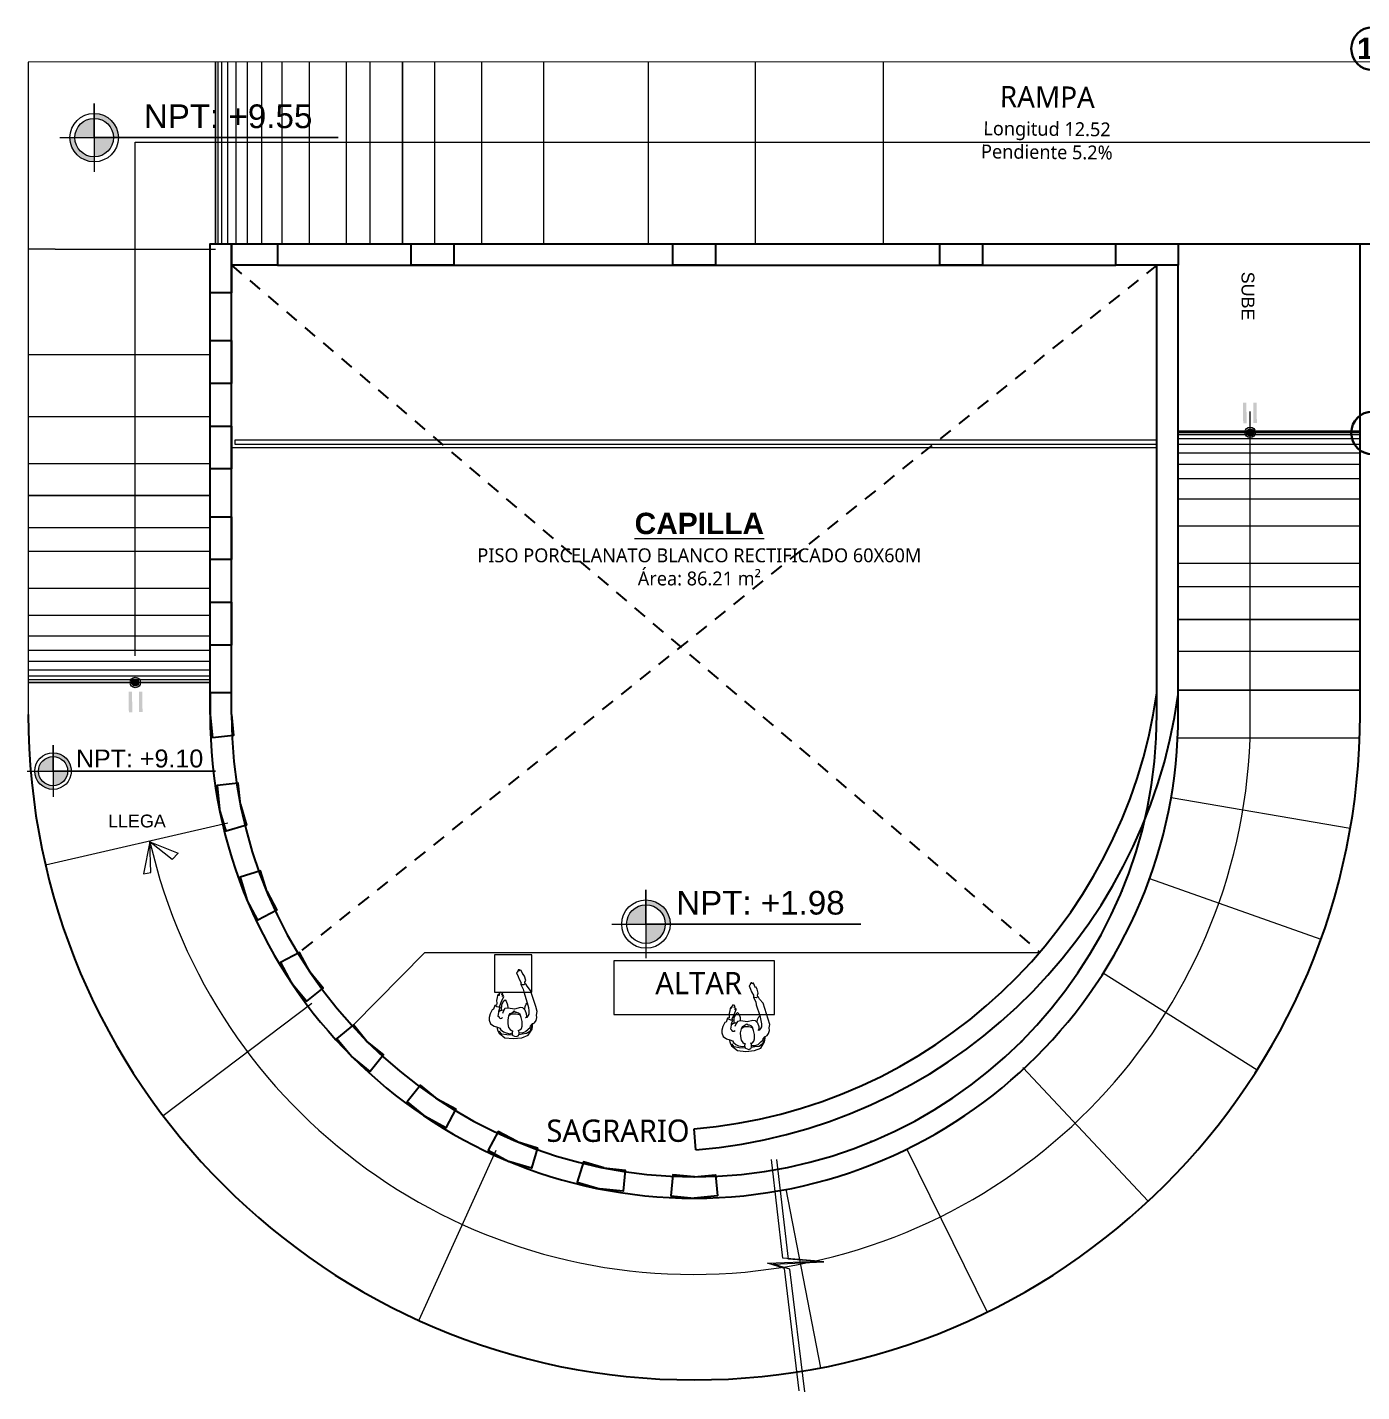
# Model space of a CAD drawing. Header units: metres. Extents: x 27 to 147, y -173 to 8.
# Drawn here: x 102.86 to 115.34, y -17.6 to -4.83 of the extents above; entities that cross this region are included whole.
import ezdxf
from ezdxf.enums import TextEntityAlignment as Align

# ---------------------------------------------------------------- set-up
doc = ezdxf.new("R2010")
doc.units = ezdxf.units.M
doc.linetypes.add('DASHED2', pattern=[0.375, 0.25, -0.125])
doc.linetypes.add('HIDDEN2', pattern=[0.1875, 0.125, -0.0625])
for name, color, linetype, lineweight in [('Equipamiento SR', 23, 'Continuous', 0), ('flechas', 180, 'Continuous', 15), ('GRAFO 3', 22, 'Continuous', 30), ('GRAFO00', 7, 'Continuous', 0), ('GRAFO01', 7, 'Continuous', 0), ('letras sr', 7, 'Continuous', 5), ('linea 001', 252, 'Continuous', 0), ('Lineas Referencia', 73, 'Continuous', 13), ('Proyeccciones', 1, 'DASHED2', 18), ('TEXTO 100', 7, 'Continuous', 20)]:
    doc.layers.add(name, color=color, linetype=linetype, lineweight=lineweight)
doc.layers.add('Structural - Combined_Pen_No__161', color=7, linetype='Continuous', lineweight=13, true_color=0x6a6a6a)
doc.styles.add('Generales', font='trebuc.ttf', dxfattribs={"height": 0.1})
doc.styles.add('GENERATED_STYLE_1', font='arialbd.ttf')
doc.styles.add('GENERATED_STYLE_2', font='arial.ttf')
doc.styles.add('JOS', font='arial.ttf', dxfattribs={"height": 1})
doc.styles.add('Santa Rosa 1 50', font='trebuc.ttf')

# ---------------------------------------------------------------- blocks, each defined once
blk = doc.blocks.new('A$C0C99268F')
at = {"color": 0, "linetype": 'ByBlock'}
for points in [[(0.1185099994606844, 0.3864570001239702), (0.08595199946057619, 0.3799510001239703), (0.05730099946072187, 0.3669390001239705), (0.01172099946052185, 0.3148910001239695), (-5.393303581513464e-10, 0.2381200001239705), (0.00260399946068901, 0.1561440001239696), (0.02344099946071765, 0.0949880001239709), (0.07944099946075767, 0.05725300012397305), (0.1328359994606672, 0.0468430001239728)], [(0.201857999460799, 0.3292040001239709), (0.1927419994606225, 0.3357100001239708), (0.1914399994607265, 0.3487220001239706), (0.2044629994607021, 0.3565290001239703), (0.2148809994607745, 0.3669390001239705), (0.2344159994606798, 0.3617340001239722), (0.2513459994606819, 0.3591310001239734), (0.2643689994606575, 0.3578300001239718), (0.2982289994606617, 0.3435170001239705), (0.3112519994606373, 0.3474210001239726), (0.3516239994607986, 0.3279030001239729), (0.397204999460655, 0.3057820001239708), (0.4037169994608121, 0.3070830001239724), (0.397204999460655, 0.3187940001239706), (0.4128329994607611, 0.3109870001239727), (0.4193439994605797, 0.3135890001239705), (0.4154369994605531, 0.322698000123971), (0.4323679994606664, 0.3161920001239711), (0.4362739994608091, 0.322698000123971), (0.4336699994605624, 0.3292040001239709), (0.4388789994607123, 0.3305050001239724), (0.4375769994605889, 0.3396130001239701), (0.4076239994608386, 0.3513240001239719), (0.4219489994607102, 0.3500230001239704), (0.4180419994606837, 0.3565290001239703), (0.4089259994607346, 0.3630350001239702), (0.3906939994606091, 0.3669390001239705), (0.3633449994606508, 0.374746000123972), (0.339902999460719, 0.374746000123972), (0.3216709994605935, 0.3773480001239715), (0.3177639994607944, 0.3916610001239711), (0.2839039994605628, 0.4072760001239715), (0.2786949994606402, 0.4202880001239713), (0.2435319994608562, 0.4398060001239728), (0.209671999460852, 0.451517000123971), (0.1836259994606735, 0.4528180001239726), (0.1497659994606693, 0.4424080001239723), (0.1263239994607375, 0.4098780001239728), (0.1146029994606579, 0.3799510001239703), (0.1041849994605855, 0.3578300001239718), (0.08855699946070672, 0.3487220001239706), (0.06771999946067808, 0.3266010001239703), (0.05599899946082587, 0.3018790001239715), (0.04688299946064944, 0.2654450001239717), (0.05078999946067597, 0.2498310001239723)], [(0.2995319994606689, 0.3474210001239726), (0.2995319994606689, 0.3604330001239724), (0.3047409994608188, 0.374746000123972), (0.3099499994607413, 0.3851550001239712)], [(0.03125499946054333, 0.2472280001239735), (0.03646399946069323, 0.2966740001239714), (0.04818499946077281, 0.3422160001239707), (0.07683599946062714, 0.3643360001239717)], [(0.05209199946079934, 0.1782650001239716), (0.0494879994605526, 0.1483370001239717), (0.05860399946072903, 0.1197110001239707), (0.08074299946065366, 0.09238500012397033), (0.0963709994605324, 0.07416900012396965), (0.108091999460612, 0.07026500012397285), (0.1276259994606335, 0.0507470001239696), (0.1367429994606937, 0.0299280001239719), (0.1562769994607152, 0.01561500012397232), (0.1836259994606735, 0.006506000123971845), (0.2070669994607215, 0.007807000123969843), (0.2396249994608297, 1.239701674649041e-10), (0.2891129994607127, 0.01171100012397197), (0.4414839994606155, 0.05204800012397115), (0.4818549994606656, 0.0819760001239711), (0.5000879994606748, 0.09108400012397233), (0.5065989994607207, 0.09889100012397023), (0.5196219994606963, 0.1001930001239728), (0.5365529994605822, 0.09238500012397033), (0.5769239994608597, 0.1001930001239728), (0.597760999460661, 0.1119030001239736), (0.5899469994608353, 0.1145060001239724), (0.6329239994606723, 0.1301200001239717), (0.6342259994607957, 0.1353250001239701), (0.6290169994606458, 0.1379270001239714), (0.6381329994608222, 0.1457350001239703), (0.6381329994608222, 0.1561440001239696), (0.627713999460866, 0.1561440001239696), (0.627713999460866, 0.163951000123971), (0.6185979994606896, 0.163951000123971), (0.6120869994606437, 0.1730600001239697), (0.5782269994606395, 0.1613490001239715), (0.5521799994605772, 0.1535420001239718), (0.515715999460781, 0.1353250001239701), (0.5105059994607473, 0.1379270001239714), (0.5000879994606748, 0.1392290001239704), (0.4571109994606104, 0.1197110001239707), (0.4310649994606592, 0.1158070001239704), (0.3281829994607506, 0.088482000123971), (0.2812989994606596, 0.08067500012396955), (0.2500439994607859, 0.07677100012397275), (0.2213929994607042, 0.07937300012397053), (0.2057649994608255, 0.08978300012397078), (0.1914399994607265, 0.1014940001239708), (0.1875329994607, 0.1119030001239736), (0.1992539994605522, 0.1001930001239728), (0.2239979994608348, 0.1001930001239728), (0.257857999460839, 0.1119030001239736), (0.2812989994606596, 0.1327230001239705), (0.2852059994606861, 0.1548430001239716), (0.2747879994606137, 0.2107950001239711), (0.2865089994606933, 0.269349000123972), (0.2839039994605628, 0.3005770001239725), (0.2643689994606575, 0.3148910001239695), (0.2383229994607063, 0.3266010001239703)], [(0.2200909994608082, 0.2641440001239701), (0.2279039994607501, 0.2485290001239715), (0.2318109994607767, 0.2316140001239706), (0.2305089994606533, 0.217301000123971), (0.2305089994606533, 0.1990840001239729), (0.2266019994606268, 0.1834690001239707), (0.2213929994607042, 0.1665540001239716), (0.210973999460748, 0.1626500001239695)], [(0.2708809994608146, 0.3148910001239695), (0.2643689994606575, 0.344818000123972), (0.2552529994607085, 0.3578300001239718)], [(0.26957799946058, 0.3331070001239702), (0.3229729994607169, 0.3279030001239729), (0.3568329994607211, 0.3070830001239724), (0.3659499994607813, 0.2940710001239726), (0.3542289994607017, 0.2849630001239696), (0.3177639994607944, 0.2745530001239729), (0.290414999460836, 0.2732520001239713)], [(0.1133009994607619, 0.05725300012397305), (0.0833479994607842, 0.06766300012396975), (0.05860399946072903, 0.07937300012397053), (0.04037099946071976, 0.110602000123972), (0.03646399946069323, 0.1509390001239712), (0.03255799946077786, 0.1808670001239712)], [(0.5052969994608247, 0.1014940001239708), (0.4961809994608757, 0.110602000123972), (0.4974829994607717, 0.1288190001239702), (0.5026919994606942, 0.1327230001239705)], [(0.2708809994608146, 0.1158070001239704), (0.2930199994607392, 0.110602000123972), (0.3151589994606638, 0.09889100012397023), (0.3229729994607169, 0.09238500012397033)]]:
    blk.add_lwpolyline(points, dxfattribs=at)
blk.add_lwpolyline([(0.257857999460839, 0.2146980001239704), (0.2513459994606819, 0.2212040001239703), (0.2435319994608562, 0.2290110001239718), (0.2383229994607063, 0.239421000123972), (0.2318109994607767, 0.2602400001239715), (0.2135789994606512, 0.269349000123972), (0.1745099994607244, 0.2797580001239712), (0.1406499994607202, 0.2797580001239712), (0.1054869994607088, 0.2758550001239719), (0.08464999946068019, 0.2615410001239695), (0.07553399946073114, 0.2498310001239723), (0.07292899946060061, 0.239421000123972), (0.06902199946080145, 0.2420230001239716), (0.05339499946057913, 0.245927000123972), (0.04167399946072692, 0.2446260001239704), (0.02995299946064733, 0.239421000123972), (0.02213899946082165, 0.2238070001239709), (0.01692999946067175, 0.2081920001239705), (0.02344099946071765, 0.1886740001239726), (0.03646399946069323, 0.1808670001239712), (0.0546969994607025, 0.1795660001239696), (0.06771999946067808, 0.1808670001239712), (0.07292899946060061, 0.1886740001239726), (0.07683599946062714, 0.1717590001239717), (0.09116199946060988, 0.1561440001239696), (0.1119989994608659, 0.1483370001239717), (0.1536729994606958, 0.1470360001239719), (0.1914399994607265, 0.1535420001239718), (0.2226949994606002, 0.1613490001239715), (0.2357179994608032, 0.1756620001239728), (0.2422299994605055, 0.1912770001239714), (0.2435319994608562, 0.2042890001239712), (0.2513459994606819, 0.2081920001239705)], close=True, dxfattribs=at)
blk = doc.blocks.new('A$C7148350E')
at = {"rotation": 270}
blk.add_blockref('A$C0C99268F', (-2.110936936361441e-08, 0.6381329871979995), dxfattribs=at)

msp = doc.modelspace()

# ---------------------------------------------------------------- hatches: boundary and pattern name
at = {"layer": 'Equipamiento SR'}
for points in [[(114.3098805954877, -8.652135236396923, 1), (114.2933994952187, -8.58698761070081, 1)], [(103.8640321183417, -10.92721566508032, 1), (103.8805132186108, -10.99236329077632, 1)]]:
    msp.add_hatch(color=256, dxfattribs=at).paths.add_polyline_path(points)
at = {"layer": 'GRAFO00'}
h = msp.add_hatch(color=256, dxfattribs=at)
h.paths.add_polyline_path([(114.3614138618611, -8.340889567757465), (114.3294153074051, -8.341193706623919), (114.3312401480647, -8.533185034801015), (114.36323870251, -8.532880894443672)])
h.paths.add_polyline_path([(114.2654181985021, -8.341801985846239), (114.2334196440663, -8.342106127693448), (114.2352444847269, -8.53409745587009), (114.2672430391617, -8.533793314023221)])
for points in [[(114.334207785265, -8.611296903368604, 1), (114.2690723046814, -8.627825940693235, 1)], [(103.8397049285645, -10.96805399810852, 1), (103.904840409148, -10.95152496078389, 1)]]:
    msp.add_hatch(color=256, dxfattribs=at).paths.add_polyline_path(points)
h = msp.add_hatch(color=256, dxfattribs=at)
h.paths.add_polyline_path([(103.8124988519685, -11.23846133371966), (103.8444974064244, -11.23815719485321), (103.8426725657647, -11.04616586667623), (103.8106740113195, -11.04647000703346)])
h.paths.add_polyline_path([(103.9084945153274, -11.237548915631), (103.9404930697632, -11.23724477378379), (103.9386682291025, -11.04525344560715), (103.9066696746677, -11.04555758745391)])
at = {"layer": 'TEXTO 100', "ltscale": 1.3}
h = msp.add_hatch(color=7, dxfattribs=at)
edge = h.paths.add_edge_path()
edge.add_line((103.6686674614178, -5.861561653387788), (103.4880241216888, -5.861561650536352))
edge.add_line((103.4880241216888, -5.861561650536352), (103.4880241216888, -6.042204989908591))
edge.add_arc((103.4880241232933, -5.861561650536352), 0.1806433393724134, 269.9999994913017, 359.9999990956475)
edge = h.paths.add_edge_path()
edge.add_arc((103.4880241229366, -5.861561653387788), 0.1806433422236752, 90.00000039565423, 180)
edge.add_line((103.3073807819607, -5.861561653387788), (103.4880241216896, -5.861561650536352))
edge.add_line((103.4880241216888, -5.861561650536352), (103.4880241216888, -5.680918311164113))
edge = h.paths.add_edge_path()
edge.add_line((103.4880241216888, -5.634824614043488), (103.4880241216888, -5.680918311164113))
edge.add_arc((103.4880241204419, -5.861561653387788), 0.1806433422236752, 0, 89.99999960434582, ccw=False)
edge.add_line((103.6686674614178, -5.861561653387788), (103.7147611613898, -5.861561650536352))
edge.add_arc((103.4880241232933, -5.861561650536352), 0.2267370380968789, -1.272221872585407e-14, 90.00000040528428)
for color, points in [(7, [(103.3073807818882, -5.861561650536352), (103.2612870819269, -5.861561650536352, 0.4142135623730951), (103.4880241216888, -6.088298690298281), (103.4880241216888, -6.042204990336849, -0.4142135623730951)]), (256, [(102.9669169223841, -11.78949708932123), (102.9320700852135, -11.78949708932123, 0.4163528812831421), (103.1047343462487, -11.96090572589452), (103.1047343462487, -11.92605772373128, -0.4168992925091289)])]:
    msp.add_hatch(color=color, dxfattribs=at).paths.add_polyline_path(points)
h = msp.add_hatch(color=256, dxfattribs=at)
edge = h.paths.add_edge_path()
edge.add_line((103.2400496521084, -11.78949709147702), (103.103483287273, -11.78949708932123))
edge.add_line((103.1034832872731, -11.78949708932123), (103.1034832872731, -11.92606345388674))
edge.add_arc((103.1034832884867, -11.78949708932123), 0.1365663645655446, 269.9999994913017, 359.9999990956475)
edge = h.paths.add_edge_path()
edge.add_arc((103.1034832882171, -11.78949709147702), 0.1365663667210984, 90.00000039565423, 180)
edge.add_line((102.9669169224387, -11.78949709147702), (103.1034832872741, -11.78949708932123))
edge.add_line((103.1034832872731, -11.78949708932123), (103.1034832872731, -11.65293072475572))
edge = h.paths.add_edge_path()
edge.add_line((103.1034832872731, -11.61808388973259), (103.1034832872731, -11.65293072475572))
edge.add_arc((103.1034832863312, -11.78949709147702), 0.1365663667210984, 0, 89.99999960434582, ccw=False)
edge.add_line((103.2400496521084, -11.78949709147702), (103.2748964892878, -11.78949708932123))
edge.add_arc((103.1034832884867, -11.78949708932123), 0.1714132008012404, 0, 90.00000040528428)
h = msp.add_hatch(color=7, dxfattribs=at)
edge = h.paths.add_edge_path()
edge.add_line((108.829991670758, -13.22105457140039), (108.649348331029, -13.22105456854896))
edge.add_line((108.649348331029, -13.22105456854896), (108.649348331029, -13.4016979079212))
edge.add_arc((108.6493483326335, -13.22105456854896), 0.1806433393724134, 269.9999994913017, 359.9999990956475)
edge = h.paths.add_edge_path()
edge.add_arc((108.6493483322768, -13.22105457140039), 0.1806433422236752, 90.00000039565423, 180)
edge.add_line((108.4687049913009, -13.22105457140039), (108.6493483310299, -13.22105456854896))
edge.add_line((108.649348331029, -13.22105456854896), (108.649348331029, -13.04041122917672))
edge = h.paths.add_edge_path()
edge.add_line((108.649348331029, -12.99431753205609), (108.649348331029, -13.04041122917672))
edge.add_arc((108.6493483297821, -13.22105457140039), 0.1806433422236752, 0, 89.99999960434582, ccw=False)
edge.add_line((108.829991670758, -13.22105457140039), (108.8760853707301, -13.22105456854896))
edge.add_arc((108.6493483326335, -13.22105456854896), 0.2267370380968789, 0, 90.00000040528428)

# ---------------------------------------------------------------- linework, layer by layer
for p, q in [((104.572272655304, -11.25813866891702), (104.572272655304, -6.853897944453998)), ((104.7722726553041, -11.25813866891702), (104.7722726553041, -6.853897944453998)), ((113.6282034682243, -6.853897944453884), (117.1422193235073, -6.853897944453884)), ((115.3282034682243, -11.25813866891702), (115.3282034682243, -6.853897944453884)), ((113.4282034682243, -11.25813866891702), (113.4282034682243, -7.053897944453887)), ((113.6282034682243, -11.25813866891702), (113.6282034682243, -7.053897944453873))]:
    msp.add_line(p, q)
at = {"color": 1}
for p, q in [((105.2033788914182, -6.853897944453998), (113.045526817283, -6.853897944453884)), ((105.2033788914182, -7.053897944453986), (113.045526817283, -7.053897944453986)), ((105.7591680779335, -14.2901379673136), (105.7471502843011, -14.30104403693745)), ((109.1165710803732, -15.33471118543751), (109.1002380617642, -15.13537921985468))]:
    msp.add_line(p, q, dxfattribs=at)
at = {"linetype": 'HIDDEN2'}
for p, q in [((104.7722726553041, -7.053897944453986), (112.3342877978766, -13.48624316541541)), ((113.4282034682243, -7.053897944453887), (105.4073869958309, -13.48624316541541))]:
    msp.add_line(p, q, dxfattribs=at)
at = {"color": 3}
for points in [[(104.7722726553041, -7.312849913398146), (104.572272655304, -7.312849913398146), (104.572272655304, -6.853897944453998), (104.772272655304, -6.853897944453998), (104.7722726553041, -7.312849913398146)], [(104.572272655304, -7.053897944454015), (104.572272655304, -6.853897944453998), (105.2033788914182, -6.853897944453998), (105.2033788914182, -7.053897944453986), (104.7722726553041, -7.053897944453986)], [(106.4518084765912, -7.053897944453901), (106.4518084765912, -6.853897944453884), (106.8518084765912, -6.853897944453884), (106.8518084765912, -7.053897944453873), (106.4518084765912, -7.053897944453901)], [(108.9002380617642, -7.053897944454015), (108.9002380617642, -6.853897944453998), (109.3002380617642, -6.853897944453998), (109.3002380617642, -7.053897944453986), (108.9002380617642, -7.053897944454015)], [(111.3970972321101, -7.053897944454015), (111.3970972321101, -6.853897944453998), (111.7970972321101, -6.853897944453998), (111.7970972321101, -7.053897944453986), (111.3970972321101, -7.053897944454015)], [(113.045526817283, -7.053897944453901), (113.045526817283, -6.853897944453884), (113.6282034682243, -6.853897944453884), (113.6282034682243, -7.053897944453873), (113.045526817283, -7.053897944453901)], [(104.772272655304, -8.161279498571098), (104.5722726553039, -8.161279498571098), (104.5722726553039, -7.761279498571106), (104.7722726553039, -7.761279498571106), (104.772272655304, -8.161279498571098)], [(104.772272655304, -8.961279498571095), (104.5722726553039, -8.961279498571095), (104.5722726553039, -8.561279498571103), (104.7722726553039, -8.561279498571103), (104.772272655304, -8.961279498571095)], [(104.7722726553041, -9.80970908374406), (104.572272655304, -9.80970908374406), (104.572272655304, -9.409709083744055), (104.772272655304, -9.409709083744055), (104.7722726553041, -9.80970908374406)], [(104.7722726553041, -10.60970908374406), (104.572272655304, -10.60970908374406), (104.572272655304, -10.20970908374407), (104.772272655304, -10.20970908374407), (104.7722726553041, -10.60970908374406)], [(104.7722726553041, -11.25813866891702), (104.772272655304, -11.05813866891702), (104.572272655304, -11.05813866891702), (104.572272655304, -11.25813866891693), (104.5937975553296, -11.47668464645307)], [(104.772272655304, -11.25813866891702), (104.7918760833699, -11.45717561425146), (104.5937975553296, -11.47668464645307)], [(104.8554332970137, -12.10248283373799), (104.8358298689478, -11.90344588840355), (104.6377513409074, -11.92295492060516), (104.659276240933, -12.14150089814112)], [(104.8554332970136, -12.1024828337377), (104.9134902324645, -12.29387090088415), (104.723023751173, -12.35164827632227), (104.6592762409331, -12.14150089814117)], [(105.1017194053188, -12.91437932581864), (105.0436624698679, -12.7229912586722), (104.8531959885765, -12.78076863411032), (104.9169434988165, -12.99091601229157)], [(105.1017194053187, -12.91437932581838), (105.1959987526839, -13.09076357868806), (105.0204638382025, -13.18458894522653), (104.9169434988166, -12.99091601229163)], [(105.5016663431961, -13.66262741828506), (105.4073869958309, -13.48624316541541), (105.2318520813495, -13.58006853195389), (105.3353724207355, -13.77374146488891)], [(105.5016663431959, -13.66262741828483), (105.6285450000287, -13.81722950895739), (105.4746873606797, -13.94349721037802), (105.3353724207356, -13.77374146488896)], [(106.0399043741152, -14.31847235656554), (105.9130257172825, -14.163870265893), (105.7591680779335, -14.2901379673136), (105.8984830178778, -14.45989371280277)], [(106.039904374115, -14.31847235656536), (106.1945064647875, -14.44535101339812), (106.0682387633669, -14.59920865274702), (105.8984830178779, -14.45989371280282)], [(106.6957493123967, -14.85671038748546), (106.5411472217241, -14.72983173065274), (106.4148795203035, -14.88368937000167), (106.5846352657927, -15.02300430994593)], [(106.6957493123964, -14.8567103874853), (106.8721335652661, -14.95098973485052), (106.7783081987276, -15.12652464933191), (106.5846352657927, -15.02300430994595)], [(107.4439974048626, -15.25665732536239), (107.2676131519929, -15.16237797799719), (107.1737877854544, -15.33791289247858), (107.3674607183894, -15.4414332318646)], [(107.4439974048623, -15.25665732536229), (107.6353854720087, -15.31471426081321), (107.5776080965706, -15.50518074210465), (107.3674607183895, -15.44143323186463)], [(108.255893896943, -15.50294343366745), (108.0645058297966, -15.44488649821657), (108.0067284543584, -15.63535297950803), (108.2168758325397, -15.6991004897481)], [(108.2558938969428, -15.50294343366742), (108.4549308422772, -15.52254686173337), (108.4354218100756, -15.72062538977368), (108.2168758325397, -15.6991004897481)], [(109.1002380617645, -15.58610407537714), (108.9012011164301, -15.56650064731127), (108.8816920842285, -15.76457917535161), (109.1002380617645, -15.78610407537715)], [(109.1002380617643, -15.58610407537716), (109.2992750070987, -15.56650064731125), (109.3187840393004, -15.76457917535158), (109.1002380617645, -15.78610407537715)]]:
    msp.add_lwpolyline(points, dxfattribs=at)
at = {"color": 1}
for radius, end in [(4.764619577073099, 351.8984985921525), (4.964619577073099, 352.0636276284495)]:
    msp.add_arc((108.7111349606782, -10.38667429209242), radius, 274.684281763043, end, dxfattribs=at)
for radius in [6.227965406460131, 4.52796540646013, 4.32796540646013]:
    msp.add_arc((109.1002380617642, -11.25813866891702), radius, 180, 0)
for p in [(105.1017194053188, -12.91437932581855), (113.0987567182096, -12.91437932581855), (106.0399043741154, -14.31847235656577), (112.1605717494129, -14.31847235656577), (107.4439974048626, -15.25665732536243), (110.7564787186657, -15.25665732536243), (109.1002380617642, -15.58610407537714)]:
    msp.add_point(p)
at = {"layer": 'Equipamiento SR'}
for points in [[(110.0815122718566, -17.58856765399707), (109.9437904674633, -16.44319791001874), (109.7851516750382, -16.39491983018399), (110.2615971308715, -16.3743526800747), (109.9290191660857, -16.34817507581897), (109.8222803576593, -15.42317352870986)], [(110.1338215948236, -17.59689799996442), (109.9960997904302, -16.45152825598609), (109.8374609980051, -16.40325017615134), (110.3139064538384, -16.38268302604194), (109.9813284890527, -16.35650542178632), (109.8737439080986, -15.42417438591792)]]:
    msp.add_lwpolyline(points, dxfattribs=at)
for centre in [(114.3016400453538, -8.619561423548696), (114.3016400453538, -8.619561423548696), (103.8722726684757, -10.95978947792843), (103.8722726684757, -10.95978947792843)]:
    msp.add_circle(centre, 0.0336, dxfattribs=at)
at = {"layer": 'flechas'}
msp.add_lwpolyline([(103.8722726828087, -10.71013090434155), (103.8722726828087, -5.9044349917084), (116.1936741924707, -5.904461287357777)], dxfattribs=at)
at = {"layer": 'GRAFO 3', "linetype": 'Continuous'}
for centre in [(115.4458302111941, -5.028867784355064), (115.4458302111941, -5.028867784355064), (115.4458302111933, -8.62510655603085)]:
    msp.add_circle(centre, 0.2, dxfattribs=at)
at = {"layer": 'GRAFO00'}
for centre, radius in [((114.3007466952778, -8.619074341059665), 0.04876075618795525), ((114.3016400453538, -8.619561423548696), 0.0336), ((114.3016400453538, -8.619561423548696), 0.0336), ((103.8731660185517, -10.96027656041758), 0.04876075618795525), ((103.8722726684757, -10.95978947792843), 0.0336), ((103.8722726684757, -10.95978947792843), 0.0336)]:
    msp.add_circle(centre, radius, dxfattribs=at)
at = {"layer": 'linea 001'}
for p, q in [((104.6222723138709, -6.853897944453998), (104.6222723144028, -5.150387854038506)), ((104.6222723084117, -6.853897944453998), (104.6222723084117, -5.153897891662261)), ((104.6222723139333, -5.153897917832062), (104.6222723139333, -6.853897944453998)), ((104.6222723076754, -6.853897944453998), (104.6222723139333, -5.153897944453995)), ((104.6222723076754, -6.853897944453998), (104.6222723139333, -5.153897944453995)), ((104.646425315238, -6.853897944453998), (104.6464253152381, -5.153897944542898)), ((104.682275605447, -6.853897944453998), (104.682275605447, -5.153897944674888)), ((104.7371611977585, -6.853897944453998), (104.7371611977586, -5.15389794487691)), ((104.8168075634754, -6.853897944453998), (104.8168075634759, -5.153897945170108)), ((104.9214876974593, -6.853897944453998), (104.921487697459, -5.153897945555507)), ((105.0559236193662, -6.853897944453998), (105.0559236193667, -5.153897946050385)), ((105.2476712829091, -6.853897944453998), (105.2476712829092, -5.153897946756153)), ((105.5007782793261, -6.853897944453998), (105.5007782793263, -5.153897947687931)), ((105.8478526520202, -6.853897944453998), (105.8478526520203, -5.153897948965543)), ((106.0681753000838, -6.853897944453969), (106.0681753000837, -5.153897949776585)), ((106.3731433627878, -5.153897949776585), (106.3731433627878, -6.853897944453969)), ((106.3731433627879, -6.853897944453969), (106.3731433627878, -5.153897949776585)), ((106.6703404126667, -5.153897949776585), (106.6703404126667, -6.853897944453884)), ((107.1114475650676, -5.153897949776585), (107.1114475650676, -6.853897944453969)), ((107.6918595628914, -5.153897949776585), (107.6918595628914, -6.853897944453955)), ((108.6712952371192, -5.153897949776585), (108.6712952371192, -6.853897944453941)), ((109.6698483956162, -5.153897949776585), (109.6698483956162, -6.853897944453927)), ((110.8682661623581, -5.153897949776585), (110.8682661623581, -6.853897944453912)), ((104.6222723080434, -6.853897944453998), (104.6222723080433, -5.253897944453676)), ((103.122272655304, -6.905848590083217), (102.872272655304, -6.905848590083217)), ((103.1222723238108, -6.905848590083217), (104.6222723238108, -6.905848590083217)), ((102.872272655304, -7.890202228970331), (104.572272655304, -7.890202228970331)), ((102.872272655304, -8.470614226794162), (104.572272655304, -8.470614226794162)), ((115.3282034682243, -8.609704637030852), (113.6282034682243, -8.609704637030852)), ((113.6282034682243, -8.61968320006087), (115.3282034682243, -8.619683200060884)), ((115.3282034682243, -8.619683193517865), (113.6282034682243, -8.619683199775757)), ((115.3282034682243, -8.619683193517865), (113.6282034682243, -8.619683199775757)), ((115.3282034682243, -8.643836201365481), (113.6282034682243, -8.643836201365609)), ((115.3282034682243, -8.679686491574408), (113.6282034682243, -8.67968649157455)), ((115.3282034682243, -8.61968319417101), (113.6507466899549, -8.619683194170868)), ((104.7722726553039, -8.761279498571106), (113.4282034682243, -8.761279498571106)), ((115.3282034682243, -8.734572083886029), (113.6282034682243, -8.734572083886157)), ((102.872272655304, -8.911721379195107), (104.572272655304, -8.911721379195107)), ((115.3282034682243, -8.814218449602784), (113.6282034682243, -8.814218449603437)), ((115.3282034682243, -8.91889858358676), (113.6282034682243, -8.918898583586504)), ((115.3282034682243, -9.053334505493716), (113.6282034682243, -9.053334505494242)), ((102.872272655304, -9.20891842907394), (104.572272655304, -9.20891842907394)), ((104.572272655304, -9.208918429073812), (102.872272655304, -9.20891842907394)), ((115.3282034682243, -9.245082169036628), (113.6282034682243, -9.24508216903677)), ((104.572272655304, -9.513886491777932), (102.872272655304, -9.51388649177806)), ((115.3282034682243, -9.498189165453546), (113.6282034682243, -9.498189165453802)), ((104.572272655304, -9.734209139841475), (102.8722726544931, -9.734209139841475)), ((115.3282034682243, -9.845263538147684), (113.6282034682243, -9.845263538147826)), ((104.572272655304, -10.08128351253561), (102.8722726532154, -10.08128351253549)), ((115.3282034682243, -10.06558618621138), (113.6282034682243, -10.06558618621126)), ((104.572272655304, -10.33439050895266), (102.8722726522837, -10.33439050895253)), ((113.6282034682243, -10.37055424891536), (115.3282034682243, -10.37055424891536)), ((115.3282034682243, -10.3705542489155), (113.6282034682243, -10.37055424891536)), ((104.572272655304, -10.52613817249557), (102.8722726515778, -10.52613817249505)), ((104.572272655304, -10.66057409440244), (102.8722726510829, -10.6605740944027)), ((113.6282034682243, -10.66775129879418), (115.3282034682243, -10.66775129879419)), ((104.572272655304, -10.76525422838636), (102.8722726506976, -10.76525422838585)), ((104.572272655304, -10.84490059410326), (102.8722726504044, -10.84490059410313)), ((104.572272655304, -10.9597894834501), (102.8722725971897, -10.95978948345009)), ((102.8722726233595, -10.95978947792843), (104.572272655304, -10.95978947792843)), ((104.572272655304, -10.95978948418631), (102.8722726499815, -10.95978947792843)), ((104.572272655304, -10.95978948418631), (102.8722726499815, -10.95978947792843)), ((104.572272655304, -10.89978618641475), (102.8722726502024, -10.89978618641475)), ((104.572272655304, -10.93563647662382), (102.8722726500704, -10.93563647662369)), ((104.572272655304, -10.95978948381831), (102.9722726499811, -10.95978948381843)), ((113.6282034682243, -11.03266483658876), (115.3282034682243, -11.03266483658876)), ((115.3282034682243, -11.0326648365889), (113.6282034682243, -11.03266483658876)), ((115.3242065287001, -11.48122974146717), (113.6227043239549, -11.48122974773074)), ((113.5607624582987, -12.03672253082267), (115.2364662569796, -12.32315352341787)), ((103.0335458748318, -12.66625763160378), (104.7371385014718, -12.27423335982621)), ((113.3600933820513, -12.79309905026924), (114.9615888860032, -13.36339865743554)), ((105.9130257172825, -14.163870265893), (106.5823698463253, -13.48624316541541)), ((106.5823698463253, -13.48624316541541), (112.3342877978766, -13.48624316541541)), ((112.9178656647539, -13.67503077691198), (114.365880363317, -14.58388133126495)), ((105.525227253346, -13.96389301235319), (104.1329836633568, -15.01499065503069)), ((112.1755745160748, -14.56364276803412), (113.3472431273778, -15.81341045847209)), ((112.1755745160748, -14.56364276803412), (113.3472431273778, -15.81341045847209)), ((107.24533878888, -15.34052457194502), (106.5250987728828, -16.92878331894787)), ((111.0878069854055, -15.32655857053424), (111.8392304286619, -16.85148059643586)), ((109.9562496911925, -15.70179428870468), (110.2829942583966, -17.37276383186787))]:
    msp.add_line(p, q, dxfattribs=at)
msp.add_lwpolyline([(104.009915750541, -12.4524334957457, 0.8756713278328175), (114.3007467020484, -11.48987644305725), (114.3007466958925, -8.425649058821811)], format="xyb", dxfattribs=at)
for points in [[(104.8067929935365, -8.689699495814416), (113.4282034682243, -8.689699495814416), (113.4282034682243, -8.734241355134465), (104.8067929935365, -8.734241355134465)], [(107.2324778790646, -13.85772763712547), (107.5824778790646, -13.85772763712547), (107.5824778790646, -13.50772763712548), (107.2324778790646, -13.50772763712548)], [(108.3502380617642, -13.56565163880163), (108.3502380617642, -14.06565163880163), (109.8502380617641, -14.06565163880163), (109.8502380617641, -13.56565163880163)]]:
    msp.add_lwpolyline(points, close=True, dxfattribs=at)
msp.add_lwpolyline([(104.0099157505408, -12.4524334957457), (103.9496777920206, -12.74978171547877), (104.0182314707572, -12.73842285792704), (104.0099157505408, -12.4524334957457), (104.2736308028584, -12.55753060089511), (104.2171205354612, -12.61638839955787), (104.0099157505409, -12.45243349574582)], dxfattribs=at)
at = {"layer": 'Proyeccciones', "color": 0, "linetype": 'Continuous'}
msp.add_lwpolyline([(117.1422193235074, -6.853897944453884), (117.1422193235074, -5.153539855077048), (102.872334315482, -5.153897942906708), (102.872272655304, -11.25813866891702)], dxfattribs=at)
at = {"layer": 'TEXTO 100', "color": 7, "ltscale": 1.3}
for points in [[(103.1678931841765, -5.861561650536352), (105.7713799230972, -5.861561650536352), (103.4880241216888, -5.861561650536352), (103.4880241216888, -5.541430716944411), (103.4880241216888, -6.181692589831108)], [(108.3292173935167, -13.22105456854896), (110.6590286222097, -13.22105456854896), (108.649348331029, -13.22105456854896), (108.649348331029, -12.90092363495707), (108.649348331029, -13.54118550784377)]]:
    msp.add_lwpolyline(points, dxfattribs=at)
at = {"layer": 'TEXTO 100', "ltscale": 1.3}
msp.add_lwpolyline([(102.8627153574901, -11.78949708932123), (104.6240526463811, -11.78949708932123), (103.1047343462487, -11.78949708932123), (103.1047343462487, -11.54747810352563), (103.1047343462487, -12.03151607942812)], dxfattribs=at)
at = {"layer": 'TEXTO 100', "color": 7, "ltscale": 1.3}
for centre, radius in [((103.4880241216888, -5.861561650536352), 0.2267370397619712), ((103.4880241216888, -5.861561650536352), 0.1806433398005204), ((108.649348331029, -13.22105456854896), 0.2267370397619712), ((108.649348331029, -13.22105456854896), 0.1806433398005204)]:
    msp.add_circle(centre, radius, dxfattribs=at)
at = {"layer": 'TEXTO 100', "ltscale": 1.3}
for radius in [0.1714132020600502, 0.1365663648891934]:
    msp.add_circle((103.1034832872731, -11.78949708932123), radius, dxfattribs=at)

# ---------------------------------------------------------------- block references
at = {"layer": 'linea 001', "rotation": 183.0322745191252}
for p in [(107.6112813225494, -13.64230824607665), (109.786207224638, -13.76216761769187)]:
    msp.add_blockref('A$C7148350E', p, dxfattribs=at)

# ---------------------------------------------------------------- texts
at = {"insert": (115.4563028035413, -5.126067655466379), "char_height": 0.2, "width": 8.425260489275389e-15, "attachment_point": 9, "rotation": 4.4022710127077164e-07, "style": 'GENERATED_STYLE_1'}
msp.add_mtext('1', dxfattribs=at)
msp.add_mtext('1', dxfattribs=at)
at = {"layer": 'GRAFO01', "style": 'JOS'}
for s, height, rotation, p in [('NPT: +9.55', 0.2218070513746775, 8.129192432571328e-09, (103.9531979569588, -5.772302676044639)), ('NPT: +9.10', 0.1676861308392562, 8.129192432571328e-09, (103.3172193869457, -11.75517732838432)), ('NPT: +1.98', 0.2218070513746775, 8.129988784924771e-09, (108.9320547896621, -13.1317955940573))]:
    msp.add_text(s, height=height, rotation=rotation, dxfattribs=at).set_placement(p)
at = {"layer": 'letras sr', "insert": (112.4043883768171, -5.381030769493059), "char_height": 0.13, "width": 2.474066306897496, "attachment_point": 2, "rotation": 359.47402742372606, "style": 'Generales'}
msp.add_mtext('\\pxqc;{\\H1.53846x;RAMPA}\\PLongitud 12.52\\PPendiente 5.2%', dxfattribs=at)
at = {"layer": 'letras sr', "insert": (106.8313912037425, -9.37163272371506), "char_height": 0.209, "attachment_point": 1, "style": 'Santa Rosa 1 50'}
msp.add_mtext_dynamic_manual_height_columns('\\pxqc;{\\fSwis721 Ex BT|b1|i0|c0|p34;\\H0.95694x;\\LCAPILLA\\P\\fTrebuchet MS|b0|i0|c0|p34;\\H0.65x;\\lPISO PORCELANATO BLANCO RECTIFICADO 60X60M\\PÁrea: 86.21 m²}', width=4.634410402432081, gutter_width=1, heights=[0], dxfattribs=at)
at = {"layer": 'letras sr', "insert": (107.7178439875257, -14.83335211226439), "char_height": 0.115, "width": 1.300390834158861, "attachment_point": 1, "style": 'Generales'}
msp.add_mtext('{\\H1.1304x; \\P\\H1.60774x;SAGRARIO}', dxfattribs=at)
at = {"layer": 'linea 001', "insert": (108.7366050519308, -13.45206478843816), "char_height": 0.115, "width": 1.300390834158861, "attachment_point": 1, "style": 'Generales'}
msp.add_mtext('{\\H1.1304x; \\P\\H1.60774x;ALTAR}', dxfattribs=at)
at = {"layer": 'Lineas Referencia', "color": 7, "style": 'GENERATED_STYLE_2'}
msp.add_attdef('LLEGA', text='  9 x 0.17 = 1.53', height=0.12, rotation=2.109160664796952e-07, dxfattribs=at).set_placement((103.6178302244172, -12.25638845779392), align=Align.MIDDLE_LEFT)
at = {"layer": 'Structural - Combined_Pen_No__161', "color": 7, "style": 'GENERATED_STYLE_2'}
msp.add_attdef('SUBE', text='  9 x 0.17 = 1.53', height=0.12, rotation=270.000000210916, dxfattribs=at).set_placement((114.279992232551, -7.116057529836517), align=Align.MIDDLE_LEFT)

doc.saveas('drawing.dxf')
